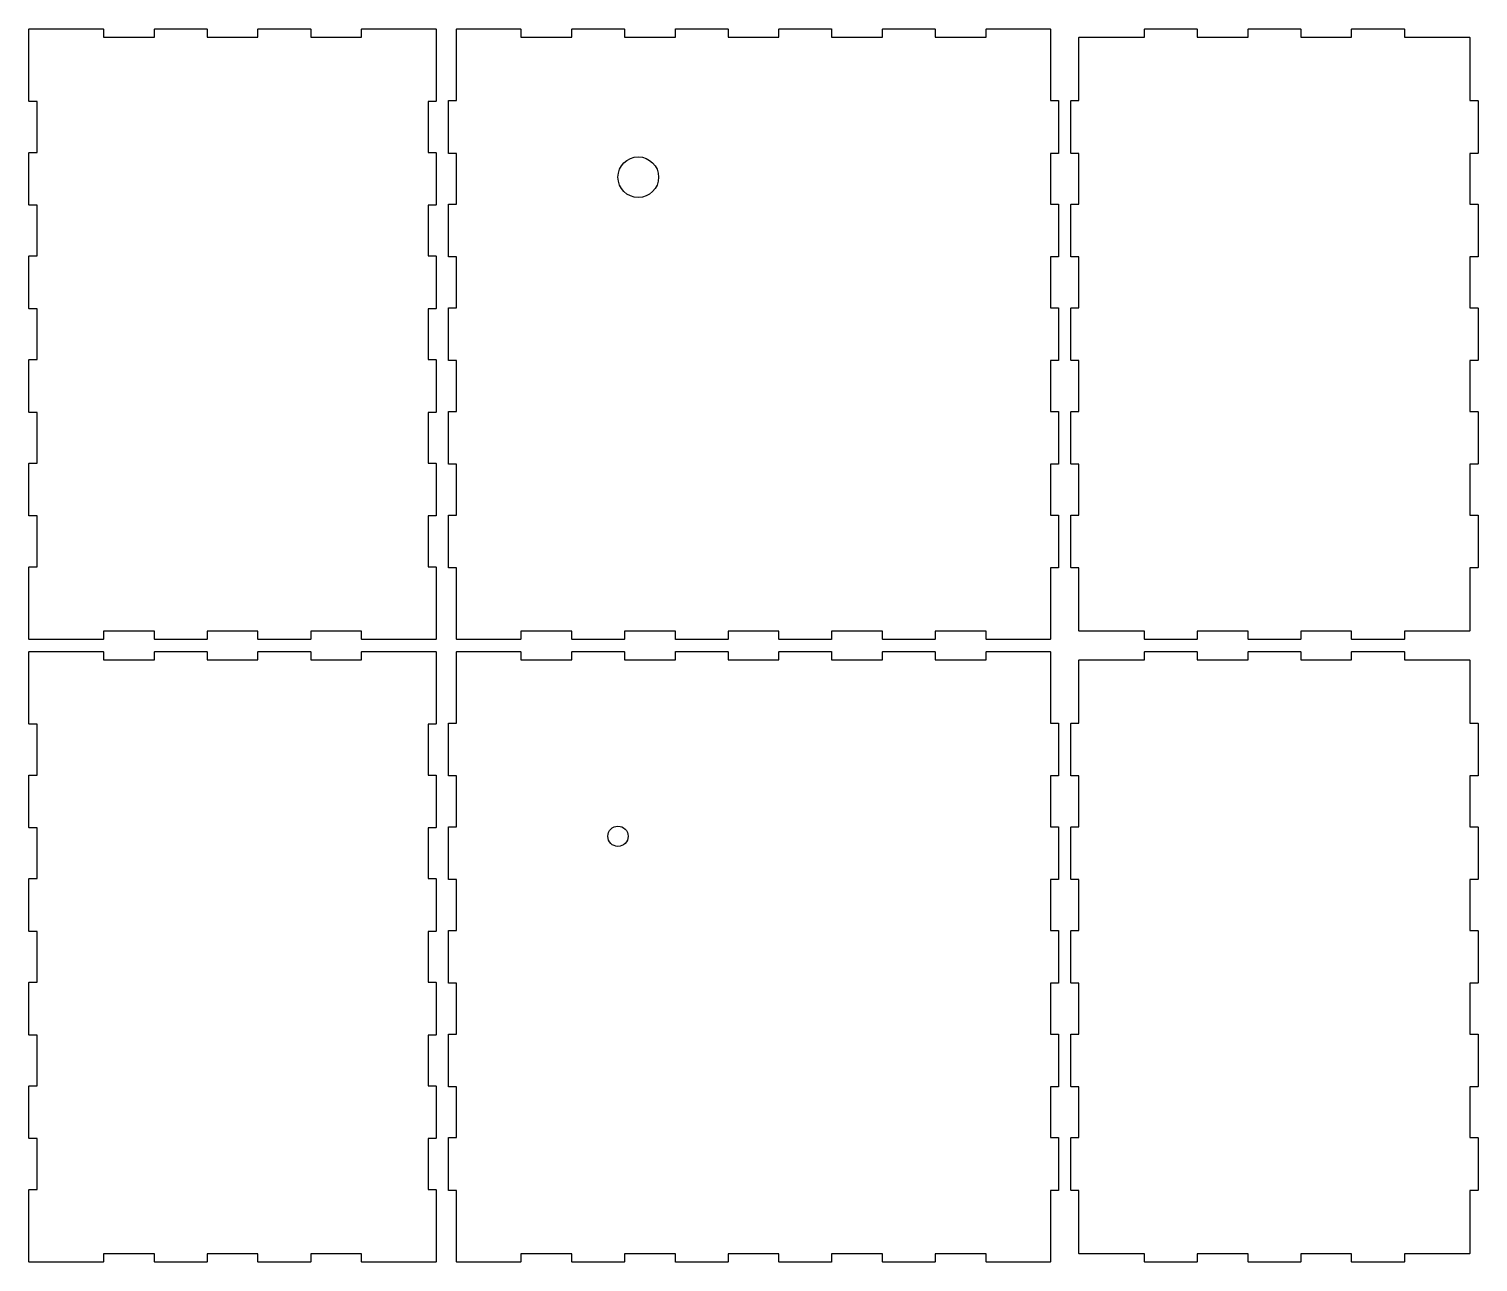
# Model space of a CAD drawing. Header units: millimetres. Extents: x 0 to 357, y 3 to 306.
import ezdxf

# ---------------------------------------------------------------- set-up
doc = ezdxf.new("R2010")
doc.units = ezdxf.units.MM
doc.layers.get('0').update_dxf_attribs({"linetype": 'CONTINUOUS'})

msp = doc.modelspace()

# ---------------------------------------------------------------- linework, layer by layer
for points in [[(18.36, 158.24), (18.36, 156.31), (18.29, 156.24), (0.07, 156.24), (0, 156.31), (0, 174.03), (0.07, 174.1), (2, 174.1), (2, 186.62), (0.07, 186.62), (0, 186.69), (0, 199.53), (0.07, 199.6), (2, 199.6), (2, 212.12), (0.07, 212.12), (0, 212.19), (0, 225.03), (0.07, 225.11), (2, 225.11), (2, 237.61), (0.07, 237.61), (0, 237.69), (0, 250.53), (0.07, 250.61), (2, 250.61), (2, 263.12), (0.07, 263.12), (0, 263.19), (0, 276.03), (0.07, 276.11), (2, 276.11), (2, 288.62), (0.07, 288.62), (0, 288.69), (0, 306.41), (0.07, 306.48), (18.29, 306.48), (18.36, 306.41), (18.36, 304.48), (30.88, 304.48), (30.88, 306.41), (30.95, 306.48), (43.79, 306.48), (43.86, 306.41), (43.86, 304.48), (56.37, 304.48), (56.37, 306.41), (56.45, 306.48), (69.29, 306.48), (69.36, 306.41), (69.36, 304.48), (81.88, 304.48), (81.88, 306.41), (81.95, 306.48), (100.17, 306.48), (100.24, 306.41), (100.24, 288.69), (100.17, 288.62), (98.24, 288.62), (98.24, 276.11), (100.17, 276.11), (100.24, 276.03), (100.24, 263.19), (100.17, 263.12), (98.24, 263.12), (98.24, 250.61), (100.17, 250.61), (100.24, 250.53), (100.24, 237.69), (100.17, 237.61), (98.24, 237.61), (98.24, 225.11), (100.17, 225.11), (100.24, 225.03), (100.24, 212.19), (100.17, 212.12), (98.24, 212.12), (98.24, 199.6), (100.17, 199.6), (100.24, 199.53), (100.24, 186.69), (100.17, 186.62), (98.24, 186.62), (98.24, 174.1), (100.17, 174.1), (100.24, 174.03), (100.24, 156.31), (100.17, 156.24), (81.95, 156.24), (81.88, 156.31), (81.88, 158.24), (69.36, 158.24), (69.36, 156.31), (69.29, 156.24), (56.45, 156.24), (56.37, 156.31), (56.37, 158.24), (43.86, 158.24), (43.86, 156.31), (43.79, 156.24), (30.95, 156.24), (30.88, 156.31), (30.88, 158.24)], [(103.24, 199.44), (103.24, 212.28), (103.31, 212.35), (105.24, 212.35), (105.24, 224.87), (103.31, 224.87), (103.24, 224.94), (103.24, 237.78), (103.31, 237.85), (105.24, 237.85), (105.24, 250.37), (103.31, 250.37), (103.24, 250.44), (103.24, 263.28), (103.31, 263.36), (105.24, 263.36), (105.24, 275.86), (103.31, 275.86), (103.24, 275.94), (103.24, 288.78), (103.31, 288.86), (105.24, 288.86), (105.24, 306.41), (105.31, 306.48), (121.03, 306.48), (121.1, 306.41), (121.1, 304.48), (133.62, 304.48), (133.62, 306.41), (133.69, 306.48), (146.53, 306.48), (146.6, 306.41), (146.6, 304.48), (159.12, 304.48), (159.12, 306.41), (159.19, 306.48), (172.03, 306.48), (172.1, 306.41), (172.1, 304.48), (184.62, 304.48), (184.62, 306.41), (184.69, 306.48), (197.53, 306.48), (197.6, 306.41), (197.6, 304.48), (210.11, 304.48), (210.11, 306.41), (210.19, 306.48), (223.03, 306.48), (223.1, 306.41), (223.1, 304.48), (235.62, 304.48), (235.62, 306.41), (235.69, 306.48), (251.41, 306.48), (251.48, 306.41), (251.48, 288.86), (253.41, 288.86), (253.48, 288.78), (253.48, 275.94), (253.41, 275.86), (251.48, 275.86), (251.48, 263.36), (253.41, 263.36), (253.48, 263.28), (253.48, 250.44), (253.41, 250.37), (251.48, 250.37), (251.48, 237.85), (253.41, 237.85), (253.48, 237.78), (253.48, 224.94), (253.41, 224.87), (251.48, 224.87), (251.48, 212.35), (253.41, 212.35), (253.48, 212.28), (253.48, 199.44), (253.41, 199.36), (251.48, 199.36), (251.48, 186.85), (253.41, 186.85), (253.48, 186.78), (253.48, 173.94), (253.41, 173.87), (251.48, 173.87), (251.48, 156.31), (251.41, 156.24), (235.69, 156.24), (235.62, 156.31), (235.62, 158.24), (223.1, 158.24), (223.1, 156.31), (223.03, 156.24), (210.19, 156.24), (210.11, 156.31), (210.11, 158.24), (197.6, 158.24), (197.6, 156.31), (197.53, 156.24), (184.69, 156.24), (184.62, 156.31), (184.62, 158.24), (172.1, 158.24), (172.1, 156.31), (172.03, 156.24), (159.19, 156.24), (159.12, 156.31), (159.12, 158.24), (146.6, 158.24), (146.6, 156.31), (146.53, 156.24), (133.69, 156.24), (133.62, 156.31), (133.62, 158.24), (121.1, 158.24), (121.1, 156.31), (121.03, 156.24), (105.31, 156.24), (105.24, 156.31), (105.24, 173.87), (103.31, 173.87), (103.24, 173.94), (103.24, 186.78), (103.31, 186.85), (105.24, 186.85), (105.24, 199.36), (103.31, 199.36)], [(287.59, 158.24), (287.59, 156.31), (287.52, 156.24), (274.68, 156.24), (274.61, 156.31), (274.61, 158.24), (258.55, 158.24), (258.48, 158.31), (258.48, 173.87), (256.55, 173.87), (256.48, 173.94), (256.48, 186.78), (256.55, 186.85), (258.48, 186.85), (258.48, 199.36), (256.55, 199.36), (256.48, 199.44), (256.48, 212.28), (256.55, 212.35), (258.48, 212.35), (258.48, 224.87), (256.55, 224.87), (256.48, 224.94), (256.48, 237.78), (256.55, 237.85), (258.48, 237.85), (258.48, 250.37), (256.55, 250.37), (256.48, 250.44), (256.48, 263.28), (256.55, 263.36), (258.48, 263.36), (258.48, 275.86), (256.55, 275.86), (256.48, 275.94), (256.48, 288.78), (256.55, 288.86), (258.48, 288.86), (258.48, 304.41), (258.55, 304.48), (274.61, 304.48), (274.61, 306.41), (274.68, 306.48), (287.52, 306.48), (287.59, 306.41), (287.59, 304.48), (300.11, 304.48), (300.11, 306.41), (300.18, 306.48), (313.02, 306.48), (313.1, 306.41), (313.1, 304.48), (325.61, 304.48), (325.61, 306.41), (325.68, 306.48), (338.52, 306.48), (338.6, 306.41), (338.6, 304.48), (354.65, 304.48), (354.72, 304.41), (354.72, 288.86), (356.65, 288.86), (356.72, 288.78), (356.72, 275.94), (356.65, 275.86), (354.72, 275.86), (354.72, 263.36), (356.65, 263.36), (356.72, 263.28), (356.72, 250.44), (356.65, 250.37), (354.72, 250.37), (354.72, 237.85), (356.65, 237.85), (356.72, 237.78), (356.72, 224.94), (356.65, 224.87), (354.72, 224.87), (354.72, 212.35), (356.65, 212.35), (356.72, 212.28), (356.72, 199.44), (356.65, 199.36), (354.72, 199.36), (354.72, 186.85), (356.65, 186.85), (356.72, 186.78), (356.72, 173.94), (356.65, 173.87), (354.72, 173.87), (354.72, 158.31), (354.65, 158.24), (338.6, 158.24), (338.6, 156.31), (338.52, 156.24), (325.68, 156.24), (325.61, 156.31), (325.61, 158.24), (313.1, 158.24), (313.1, 156.31), (313.02, 156.24), (300.18, 156.24), (300.11, 156.31), (300.11, 158.24)], [(98.24, 33.38), (98.24, 20.86), (100.17, 20.86), (100.24, 20.79), (100.24, 3.07), (100.17, 3), (81.95, 3), (81.88, 3.07), (81.88, 5), (69.36, 5), (69.36, 3.07), (69.29, 3), (56.45, 3), (56.37, 3.07), (56.37, 5), (43.86, 5), (43.86, 3.07), (43.79, 3), (30.95, 3), (30.88, 3.07), (30.88, 5), (18.36, 5), (18.36, 3.07), (18.29, 3), (0.07, 3), (0, 3.07), (0, 20.79), (0.07, 20.86), (2, 20.86), (2, 33.38), (0.07, 33.38), (0, 33.45), (0, 46.29), (0.07, 46.37), (2, 46.37), (2, 58.87), (0.07, 58.87), (0, 58.95), (0, 71.79), (0.07, 71.86), (2, 71.86), (2, 84.38), (0.07, 84.38), (0, 84.45), (0, 97.29), (0.07, 97.36), (2, 97.36), (2, 109.87), (0.07, 109.87), (0, 109.95), (0, 122.79), (0.07, 122.86), (2, 122.86), (2, 135.38), (0.07, 135.38), (0, 135.45), (0, 153.17), (0.07, 153.24), (18.29, 153.24), (18.36, 153.17), (18.36, 151.24), (30.88, 151.24), (30.88, 153.17), (30.95, 153.24), (43.79, 153.24), (43.86, 153.17), (43.86, 151.24), (56.37, 151.24), (56.37, 153.17), (56.45, 153.24), (69.29, 153.24), (69.36, 153.17), (69.36, 151.24), (81.88, 151.24), (81.88, 153.17), (81.95, 153.24), (100.17, 153.24), (100.24, 153.17), (100.24, 135.45), (100.17, 135.38), (98.24, 135.38), (98.24, 122.86), (100.17, 122.86), (100.24, 122.79), (100.24, 109.95), (100.17, 109.87), (98.24, 109.87), (98.24, 97.36), (100.17, 97.36), (100.24, 97.29), (100.24, 84.45), (100.17, 84.38), (98.24, 84.38), (98.24, 71.86), (100.17, 71.86), (100.24, 71.79), (100.24, 58.95), (100.17, 58.87), (98.24, 58.87), (98.24, 46.37), (100.17, 46.37), (100.24, 46.29), (100.24, 33.45), (100.17, 33.38)], [(184.62, 3.07), (184.62, 5), (172.1, 5), (172.1, 3.07), (172.03, 3), (159.19, 3), (159.12, 3.07), (159.12, 5), (146.6, 5), (146.6, 3.07), (146.53, 3), (133.69, 3), (133.62, 3.07), (133.62, 5), (121.1, 5), (121.1, 3.07), (121.03, 3), (105.31, 3), (105.24, 3.07), (105.24, 20.62), (103.31, 20.62), (103.24, 20.7), (103.24, 33.54), (103.31, 33.62), (105.24, 33.62), (105.24, 46.12), (103.31, 46.12), (103.24, 46.2), (103.24, 59.04), (103.31, 59.12), (105.24, 59.12), (105.24, 71.62), (103.31, 71.62), (103.24, 71.7), (103.24, 84.54), (103.31, 84.61), (105.24, 84.61), (105.24, 97.12), (103.31, 97.12), (103.24, 97.2), (103.24, 110.04), (103.31, 110.11), (105.24, 110.11), (105.24, 122.63), (103.31, 122.63), (103.24, 122.7), (103.24, 135.54), (103.31, 135.62), (105.24, 135.62), (105.24, 153.17), (105.31, 153.24), (121.03, 153.24), (121.1, 153.17), (121.1, 151.24), (133.62, 151.24), (133.62, 153.17), (133.69, 153.24), (146.53, 153.24), (146.6, 153.17), (146.6, 151.24), (159.12, 151.24), (159.12, 153.17), (159.19, 153.24), (172.03, 153.24), (172.1, 153.17), (172.1, 151.24), (184.62, 151.24), (184.62, 153.17), (184.69, 153.24), (197.53, 153.24), (197.6, 153.17), (197.6, 151.24), (210.11, 151.24), (210.11, 153.17), (210.19, 153.24), (223.03, 153.24), (223.1, 153.17), (223.1, 151.24), (235.62, 151.24), (235.62, 153.17), (235.69, 153.24), (251.41, 153.24), (251.48, 153.17), (251.48, 135.62), (253.41, 135.62), (253.48, 135.54), (253.48, 122.7), (253.41, 122.63), (251.48, 122.63), (251.48, 110.11), (253.41, 110.11), (253.48, 110.04), (253.48, 97.2), (253.41, 97.12), (251.48, 97.12), (251.48, 84.61), (253.41, 84.61), (253.48, 84.54), (253.48, 71.7), (253.41, 71.62), (251.48, 71.62), (251.48, 59.12), (253.41, 59.12), (253.48, 59.04), (253.48, 46.2), (253.41, 46.12), (251.48, 46.12), (251.48, 33.62), (253.41, 33.62), (253.48, 33.54), (253.48, 20.7), (253.41, 20.62), (251.48, 20.62), (251.48, 3.07), (251.41, 3), (235.69, 3), (235.62, 3.07), (235.62, 5), (223.1, 5), (223.1, 3.07), (223.03, 3), (210.19, 3), (210.11, 3.07), (210.11, 5), (197.6, 5), (197.6, 3.07), (197.53, 3), (184.69, 3)], [(356.72, 59.04), (356.72, 46.2), (356.65, 46.12), (354.72, 46.12), (354.72, 33.62), (356.65, 33.62), (356.72, 33.54), (356.72, 20.7), (356.65, 20.62), (354.72, 20.62), (354.72, 5.07), (354.65, 5), (338.6, 5), (338.6, 3.07), (338.52, 3), (325.68, 3), (325.61, 3.07), (325.61, 5), (313.1, 5), (313.1, 3.07), (313.02, 3), (300.18, 3), (300.11, 3.07), (300.11, 5), (287.59, 5), (287.59, 3.07), (287.52, 3), (274.68, 3), (274.61, 3.07), (274.61, 5), (258.55, 5), (258.48, 5.07), (258.48, 20.62), (256.55, 20.62), (256.48, 20.7), (256.48, 33.54), (256.55, 33.62), (258.48, 33.62), (258.48, 46.12), (256.55, 46.12), (256.48, 46.2), (256.48, 59.04), (256.55, 59.12), (258.48, 59.12), (258.48, 71.62), (256.55, 71.62), (256.48, 71.7), (256.48, 84.54), (256.55, 84.61), (258.48, 84.61), (258.48, 97.12), (256.55, 97.12), (256.48, 97.2), (256.48, 110.04), (256.55, 110.11), (258.48, 110.11), (258.48, 122.63), (256.55, 122.63), (256.48, 122.7), (256.48, 135.54), (256.55, 135.62), (258.48, 135.62), (258.48, 151.17), (258.55, 151.24), (274.61, 151.24), (274.61, 153.17), (274.68, 153.24), (287.52, 153.24), (287.59, 153.17), (287.59, 151.24), (300.11, 151.24), (300.11, 153.17), (300.18, 153.24), (313.02, 153.24), (313.1, 153.17), (313.1, 151.24), (325.61, 151.24), (325.61, 153.17), (325.68, 153.24), (338.52, 153.24), (338.6, 153.17), (338.6, 151.24), (354.65, 151.24), (354.72, 151.17), (354.72, 135.62), (356.65, 135.62), (356.72, 135.54), (356.72, 122.7), (356.65, 122.63), (354.72, 122.63), (354.72, 110.11), (356.65, 110.11), (356.72, 110.04), (356.72, 97.2), (356.65, 97.12), (354.72, 97.12), (354.72, 84.61), (356.65, 84.61), (356.72, 84.54), (356.72, 71.7), (356.65, 71.62), (354.72, 71.62), (354.72, 59.12), (356.65, 59.12)]]:
    msp.add_lwpolyline(points, close=True)
for centre, radius in [((150, 270), 5), ((145, 107.78), 2.5)]:
    msp.add_circle(centre, radius)

doc.saveas('drawing.dxf')
